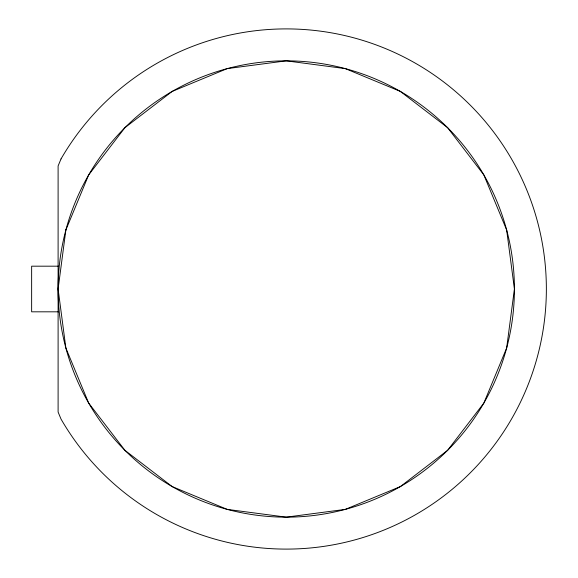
<?xml version="1.0" encoding="UTF-8"?>
<svg xmlns="http://www.w3.org/2000/svg" width="578" height="578" viewBox="0 0 578 578"><rect width="100%" height="100%" fill="white"/><g stroke="black" fill="none" stroke-linecap="round" stroke-linejoin="round"><path stroke-width="0.87" d="M58.645 266.183L31.638 266.183L31.638 311.817L58.645 311.817M65.878 229.95L58.103 289L65.878 348.05L88.672 403.076L124.927 450.334L172.186 486.589L227.212 509.384L286.262 517.158L345.312 509.384L400.344 486.589L447.596 450.334L483.851 403.076L506.646 348.05L514.42 289L506.646 229.95L483.851 174.924L447.596 127.666L400.344 91.411L345.312 68.616L286.262 60.842L227.212 68.616L172.186 91.411L124.927 127.666L88.672 174.924L65.878 229.95M61.008 158.95L58.103 165.965L58.103 412.035L61.008 419.05A260.1 260.1 0 0 0 453.448 488.251A260.1 260.1 0 0 0 453.448 89.749A260.1 260.1 0 0 0 61.008 158.95M172.186 486.589A228.158 228.158 0 0 0 514.42 289A228.158 228.158 0 0 0 172.186 91.411A228.158 228.158 0 0 0 172.186 486.589"/></g></svg>
